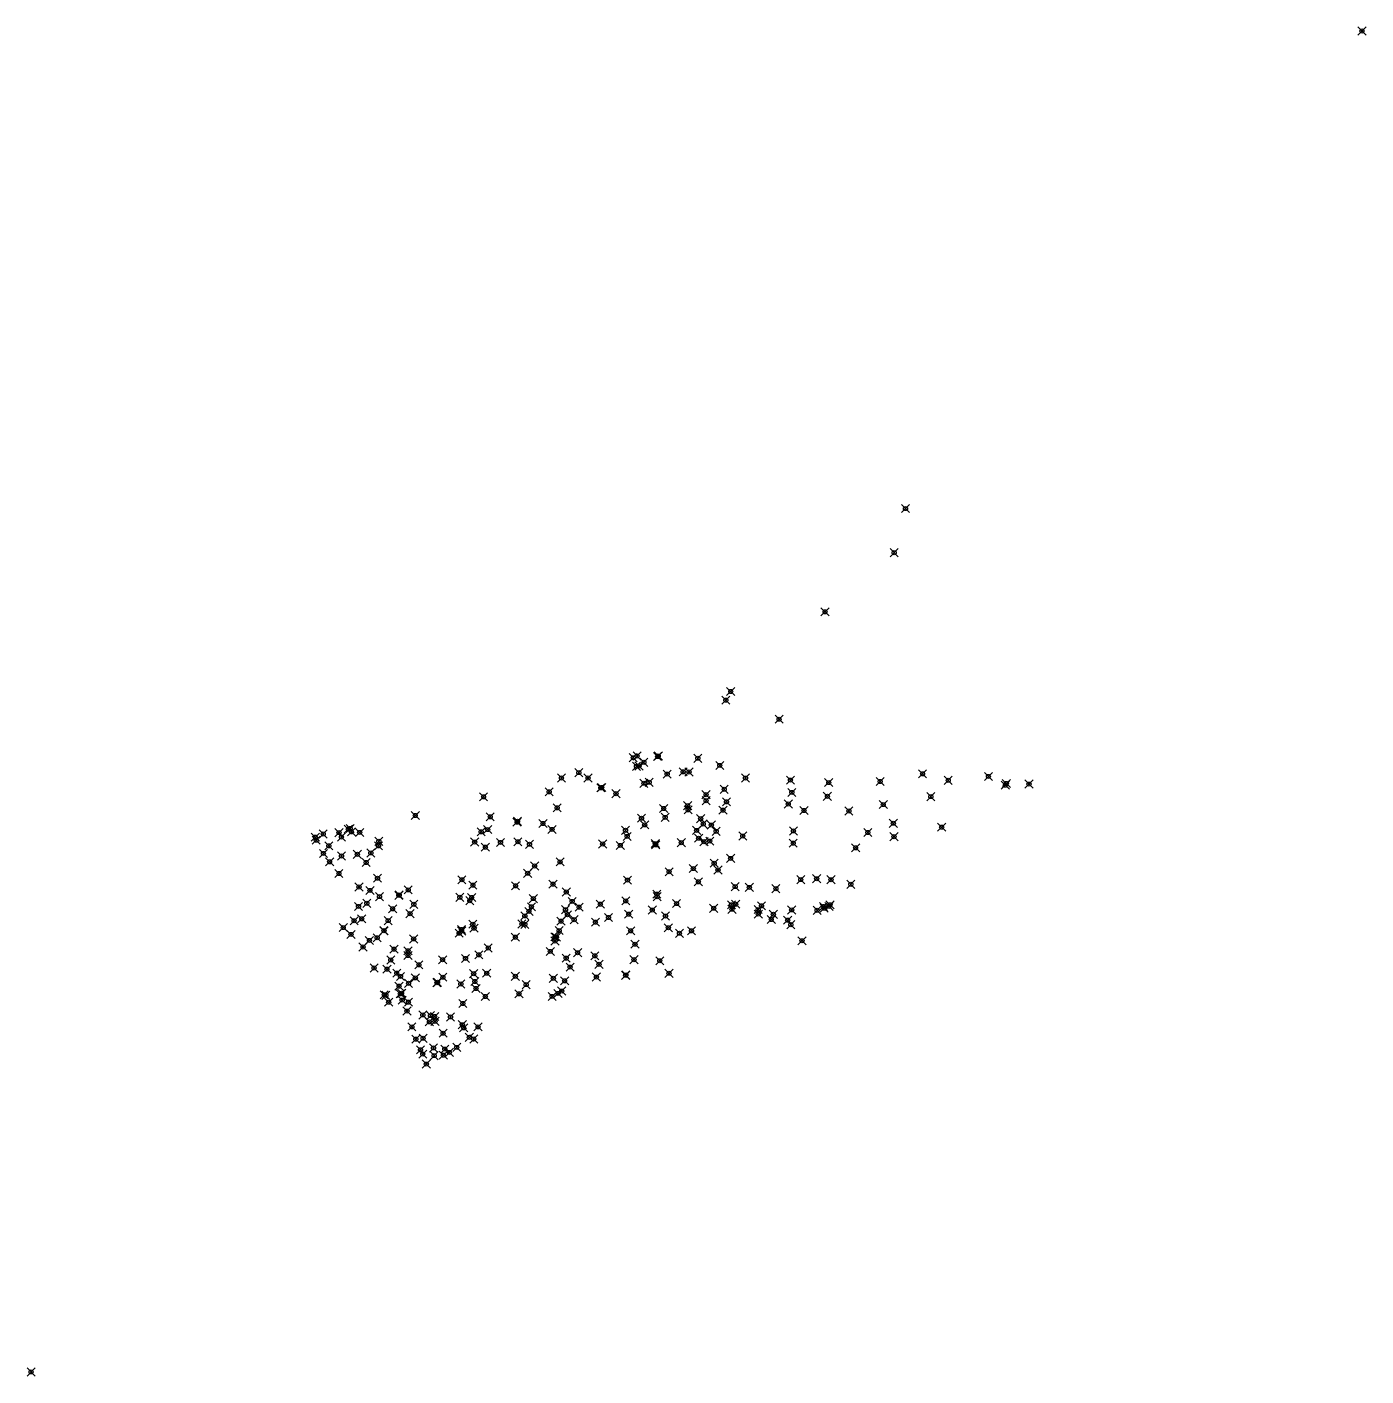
# Model space of a CAD drawing. Header units: inches. Extents: x 1412552 to 1412880, y 4931454 to 4931785.
import ezdxf

# ---------------------------------------------------------------- set-up
doc = ezdxf.new("R2010")
doc.units = ezdxf.units.IN
doc.header["$MEASUREMENT"] = 0
doc.header["$PDMODE"] = 35
doc.header["$PDSIZE"] = 1

msp = doc.modelspace()

# ---------------------------------------------------------------- linework, layer by layer
at = {"color": 242, "linetype": 'Continuous', "true_color": 0xcd2027}
for p in [(1412879.35, 4931784.42), (1412552.51, 4931455.08)]:
    msp.add_point(p, dxfattribs=at)
for p in [(1412767.25, 4931667.13, 43.24), (1412764.47, 4931656.31, 44.69), (1412747.5, 4931641.78, 44.7), (1412724.33, 4931622.21, 46.77), (1412723.13, 4931620.07, 47.1), (1412736.21, 4931615.39, 47.82), (1412736.21, 4931615.39, 47.82), (1412700.39, 4931605.94, 49.77), (1412701.17, 4931603.82, 51.36), (1412701.34, 4931606.35, 49.84), (1412701.82, 4931603.91, 51.36), (1412703.01, 4931604.81, 51.04), (1412706.37, 4931606.22, 50.55), (1412706.54, 4931606.36, 50.54), (1412716.26, 4931605.8, 49.81), (1412721.64, 4931604.05, 50.34), (1412682.75, 4931600.96, 49.87), (1412687.03, 4931602.28, 51.25), (1412689.29, 4931600.96, 51.86), (1412708.73, 4931601.92, 50.35), (1412712.66, 4931602.48, 49.75), (1412714.09, 4931602.44, 49.89), (1412727.97, 4931600.95, 51.19), (1412738.99, 4931600.45, 51.63), (1412771.45, 4931601.98, 53.61), (1412777.75, 4931600.38, 54.21), (1412787.62, 4931601.34, 57.63), (1412679.74, 4931597.57, 50.92), (1412692.43, 4931598.55, 52.98), (1412692.64, 4931598.65, 53.07), (1412696.16, 4931597.12, 53.49), (1412703.01, 4931599.66, 51.33), (1412704.3, 4931599.91, 51.2), (1412722.74, 4931598.17, 51.11), (1412739.34, 4931597.42, 51.81), (1412748.4, 4931599.84, 51.93), (1412761.03, 4931600.1, 52.62), (1412791.76, 4931599.2, 59.93), (1412792.03, 4931599.62, 59.25), (1412797.59, 4931599.47, 59.66), (1412663.64, 4931596.34, 53.91), (1412681.7, 4931593.64, 54.28), (1412713.77, 4931594.18, 52.95), (1412718.27, 4931596.86, 52.05), (1412718.28, 4931595.4, 52.26), (1412723.29, 4931595.1, 53.42), (1412738.47, 4931594.57, 51.92), (1412748.07, 4931596.46, 51.84), (1412761.8, 4931594.44, 52.43), (1412773.48, 4931596.39, 53.84), (1412646.86, 4931591.75, 58.46), (1412665.27, 4931591.43, 54.91), (1412671.99, 4931590.31, 56.57), (1412702.43, 4931591.08, 55.68), (1412707.88, 4931593.46, 54.11), (1412708.24, 4931591.29, 54.33), (1412713.86, 4931593.14, 53.11), (1412716.95, 4931590.98, 56), (1412722.45, 4931593.07, 53.98), (1412742.33, 4931592.98, 52.51), (1412753.36, 4931592.86, 54.59), (1412624.26, 4931587.21, 65.12), (1412628.13, 4931587.55, 64.92), (1412630.41, 4931588.4, 64.58), (1412630.89, 4931588.55, 64.61), (1412631.19, 4931587.73, 64.76), (1412633.2, 4931587.59, 64.65), (1412663.05, 4931587.73, 57.62), (1412664.64, 4931588.3, 56.97), (1412671.86, 4931590.11, 56.64), (1412678.22, 4931589.79, 55.7), (1412680.45, 4931588.33, 55.48), (1412698.48, 4931588.11, 56.87), (1412703.19, 4931589.44, 55.71), (1412715.95, 4931588.09, 56.98), (1412717.58, 4931589.67, 56.31), (1412719.57, 4931589.4, 56.42), (1412720.75, 4931587.85, 56.52), (1412739.73, 4931587.96, 55.9), (1412758, 4931587.58, 54.23), (1412764.26, 4931589.84, 54.37), (1412776.14, 4931588.89, 54.36), (1412622.32, 4931586.42, 65.4), (1412622.54, 4931585.67, 65.73), (1412625.64, 4931584.3, 66.05), (1412628.73, 4931586.46, 65.28), (1412637.83, 4931584.3, 64.97), (1412637.92, 4931585.4, 64.18), (1412661.44, 4931585.23, 58.18), (1412664.08, 4931583.97, 57.73), (1412667.8, 4931585.14, 56.86), (1412672.07, 4931585.3, 57.09), (1412674.91, 4931584.68, 56.67), (1412692.89, 4931584.75, 58.06), (1412697.21, 4931584.4, 58.13), (1412698.89, 4931586.61, 57.09), (1412705.81, 4931584.85, 57.76), (1412705.89, 4931584.54, 57.8), (1412712.19, 4931585.08, 57.47), (1412716.45, 4931586.16, 57.22), (1412717.76, 4931585.33, 57.24), (1412719.18, 4931585.46, 56.63), (1412727.29, 4931586.7, 56.31), (1412739.68, 4931584.96, 55.85), (1412755, 4931583.8, 54.89), (1412764.43, 4931586.55, 54.52), (1412624.31, 4931582.43, 66.87), (1412625.83, 4931580.38, 67.99), (1412628.75, 4931581.8, 68.29), (1412632.64, 4931582.21, 68.47), (1412635.95, 4931582.55, 66.74), (1412682.43, 4931580.35, 57.69), (1412724.3, 4931581.22, 56.57), (1412628.11, 4931577.5, 68.42), (1412634.8, 4931580.2, 68.43), (1412674.47, 4931577.56, 58.01), (1412676.17, 4931579.35, 57.95), (1412709.2, 4931577.93, 57.97), (1412715.15, 4931578.72, 57.21), (1412720.26, 4931580.03, 56.83), (1412721.21, 4931578.37, 57.71), (1412721.21, 4931578.36, 57.72), (1412633.05, 4931574.19, 69.06), (1412637.58, 4931576.34, 69.02), (1412658.31, 4931575.97, 60.23), (1412661.02, 4931574.64, 60.57), (1412671.49, 4931574.47, 58.63), (1412680.68, 4931574.88, 58.29), (1412698.99, 4931575.89, 57.94), (1412716.39, 4931575.46, 59.41), (1412725.42, 4931574.28, 60.02), (1412728.91, 4931574.09, 60.22), (1412735.43, 4931573.78, 60.34), (1412741.53, 4931576, 60.09), (1412745.44, 4931576.22, 59.8), (1412748.96, 4931575.98, 59.7), (1412753.83, 4931574.85, 59.64), (1412635.73, 4931573.34, 69.13), (1412638.08, 4931571.83, 69.29), (1412642.83, 4931572.12, 67.46), (1412642.93, 4931572.24, 67.46), (1412645.14, 4931573.48, 65.74), (1412657.8, 4931571.65, 62.06), (1412660.25, 4931570.83, 62.2), (1412660.72, 4931571.61, 61.92), (1412675.86, 4931571.34, 60.01), (1412683.95, 4931572.96, 58.49), (1412685.4, 4931570.65, 59.24), (1412698.55, 4931570.78, 60.05), (1412706.18, 4931572.45, 58.95), (1412706.26, 4931571.8, 59.11), (1412632.91, 4931569.41, 71.22), (1412634.96, 4931570.18, 69.4), (1412641.3, 4931568.83, 69.52), (1412645.58, 4931567.64, 67.35), (1412646.51, 4931569.94, 66.18), (1412674.78, 4931568.19, 60.2), (1412675.39, 4931569.34, 60.19), (1412683.76, 4931568.61, 59.54), (1412684.22, 4931567.37, 60.11), (1412687.1, 4931569.23, 59.88), (1412692.31, 4931569.97, 60.38), (1412699.28, 4931567.52, 59.84), (1412705.07, 4931568.53, 59.28), (1412711.03, 4931570.12, 58.97), (1412720.16, 4931568.96, 59.52), (1412724.52, 4931569.83, 59.99), (1412724.63, 4931568.72, 61.17), (1412725.55, 4931569.96, 59.74), (1412731.07, 4931568.64, 60.1), (1412731.1, 4931567.53, 62.26), (1412731.88, 4931569.57, 60.05), (1412734.8, 4931567.48, 60.07), (1412739.3, 4931568.55, 59.92), (1412745.54, 4931568.45, 60.99), (1412747.12, 4931569.4, 59.25), (1412747.26, 4931568.97, 60.48), (1412748.46, 4931569.41, 61.63), (1412748.72, 4931569.83, 60.09), (1412629.18, 4931564.23, 75.19), (1412631.84, 4931565.9, 73.74), (1412633.71, 4931566.37, 72.59), (1412640.21, 4931565.93, 69.78), (1412661, 4931565.04, 63.63), (1412661.29, 4931564.06, 63.94), (1412673.05, 4931565.09, 61.36), (1412673.77, 4931567.09, 61.3), (1412673.77, 4931565.01, 61.31), (1412682.66, 4931565.79, 60.36), (1412685.89, 4931566.16, 60.38), (1412691.11, 4931565.56, 60.52), (1412694.32, 4931566.7, 60.2), (1412708.32, 4931567.05, 60.96), (1412709.01, 4931564.18, 61.18), (1412734.29, 4931566.21, 62.81), (1412738.31, 4931566.05, 62.89), (1412739.1, 4931564.94, 63.74), (1412631.07, 4931562.54, 75.54), (1412635.59, 4931561.07, 74.18), (1412637.51, 4931561.72, 73.08), (1412639.16, 4931563.46, 69.89), (1412639.18, 4931563.44, 69.89), (1412646.46, 4931561.43, 69.59), (1412657.65, 4931562.83, 64.94), (1412658.22, 4931563.76, 63.9), (1412658.24, 4931563.38, 63.9), (1412671.45, 4931561.87, 62.2), (1412681.15, 4931561.95, 61.32), (1412681.19, 4931560.93, 61.66), (1412681.49, 4931561.89, 61.38), (1412682.21, 4931563.49, 60.91), (1412699.75, 4931563.42, 62.68), (1412711.73, 4931562.82, 60.68), (1412714.68, 4931563.43, 61.97), (1412714.69, 4931563.43, 61.98), (1412741.83, 4931560.98, 65.8), (1412634.04, 4931559.46, 75.7), (1412641.65, 4931558.92, 70.03), (1412645.08, 4931557.36, 69.98), (1412645.09, 4931558.53, 69.78), (1412662.48, 4931557.53, 65.74), (1412664.78, 4931559.2, 65.3), (1412680.02, 4931558.36, 62.14), (1412686.73, 4931558.05, 63.28), (1412690.96, 4931557.29, 64.09), (1412700.83, 4931560.13, 62.77), (1412636.75, 4931554.3, 76.19), (1412639.91, 4931554, 74.7), (1412640.84, 4931556.26, 73.1), (1412647.75, 4931555.08, 69.7), (1412653.58, 4931556.32, 68.6), (1412659.19, 4931556.64, 65.6), (1412683.92, 4931556.72, 65.23), (1412684.89, 4931554.52, 64.76), (1412691.99, 4931555.2, 64.06), (1412700.57, 4931556.35, 62.42), (1412706.91, 4931556.07, 65.65), (1412642.32, 4931553.03, 73.7), (1412643.23, 4931552.22, 71.36), (1412646.87, 4931551.86, 71.41), (1412652.18, 4931550.68, 70.28), (1412652.33, 4931550.78, 70.22), (1412653.65, 4931552.02, 68.46), (1412661.21, 4931552.91, 66.66), (1412661.49, 4931550.97, 66.86), (1412664.41, 4931553.01, 66.61), (1412671.43, 4931552.25, 66.49), (1412680.76, 4931551.75, 65.67), (1412683.54, 4931551.15, 65.32), (1412691.34, 4931552.07, 64.13), (1412698.54, 4931552.49, 66.94), (1412698.57, 4931552.59, 66.88), (1412709.17, 4931553, 66.65), (1412639.24, 4931547.71, 76.62), (1412639.65, 4931547.57, 76.64), (1412642.88, 4931549.84, 74.34), (1412643.18, 4931547.95, 74.57), (1412643.51, 4931548.07, 74.4), (1412645.22, 4931550.52, 71.84), (1412658.05, 4931550.37, 67.42), (1412661.77, 4931549.26, 66.87), (1412664.06, 4931547.3, 67.94), (1412672.34, 4931547.94, 66.31), (1412674.09, 4931550.21, 66.35), (1412680.47, 4931547.31, 67.17), (1412681.93, 4931548.05, 65.54), (1412682.83, 4931548.63, 65.42), (1412640.32, 4931545.89, 76.95), (1412643.64, 4931546.41, 74.59), (1412645.18, 4931545.9, 73.16), (1412658.55, 4931545.58, 70.43), (1412644.83, 4931543.72, 75.27), (1412648.72, 4931542.76, 73.79), (1412650.33, 4931541.06, 73.84), (1412650.59, 4931542.6, 73.84), (1412651.64, 4931542.38, 73.94), (1412651.71, 4931541.2, 73.97), (1412655.52, 4931542.27, 73.87), (1412646.03, 4931539.83, 76.74), (1412653.69, 4931538.27, 73.94), (1412658.43, 4931540.36, 73.55), (1412658.73, 4931539.6, 73.65), (1412662.28, 4931539.83, 71.4), (1412646.99, 4931536.82, 77.77), (1412648.15, 4931534.19, 78.31), (1412648.78, 4931537.03, 74.13), (1412651.34, 4931534.66, 74.62), (1412654.11, 4931534.38, 74.24), (1412657.05, 4931534.8, 74.68), (1412660.14, 4931537.26, 73.58), (1412661.23, 4931536.87, 73.58), (1412648.7, 4931533.15, 78.42), (1412649.57, 4931530.7, 78.87), (1412651.5, 4931532.78, 77.48), (1412653.74, 4931532.89, 76.51), (1412655.25, 4931533.57, 75.86)]:
    msp.add_point(p)

doc.saveas('drawing.dxf')
